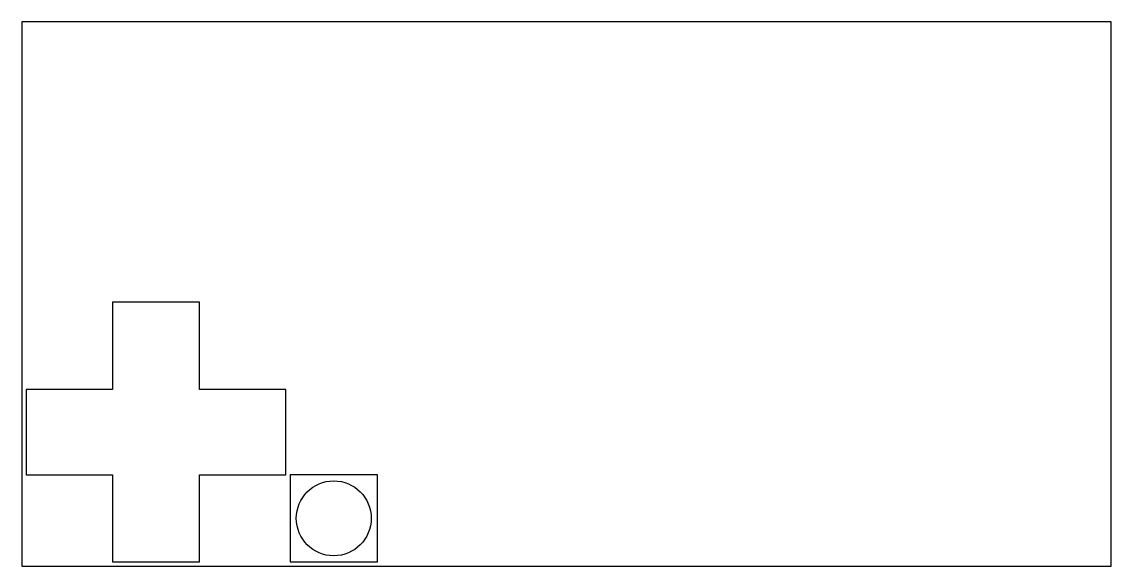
# Model space of a CAD drawing. Header units: millimetres. Extents: x 0 to 2500, y 0 to 1250.
import ezdxf

# ---------------------------------------------------------------- set-up
doc = ezdxf.new("R2010")
doc.units = ezdxf.units.MM
doc.layers.add('CUT', color=7, linetype='Continuous')
doc.layers.add('SHEET', color=3, linetype='Continuous')

msp = doc.modelspace()

# ---------------------------------------------------------------- linework, layer by layer
at = {"layer": 'CUT'}
for points in [[(208, 10), (408, 10), (408, 208), (408, 210), (606, 210), (606, 406), (408, 406), (408, 408), (408, 606), (208, 606), (208, 408), (208, 406), (10, 406), (10, 210), (208, 210), (208, 208)], [(616, 10), (816, 10), (816, 210), (616, 210)]]:
    msp.add_lwpolyline(points, close=True, dxfattribs=at)
msp.add_circle((716, 110), 86, dxfattribs=at)
at = {"layer": 'SHEET'}
msp.add_lwpolyline([(0, 0), (2500, 0), (2500, 1250), (0, 1250)], close=True, dxfattribs=at)

doc.saveas('drawing.dxf')
